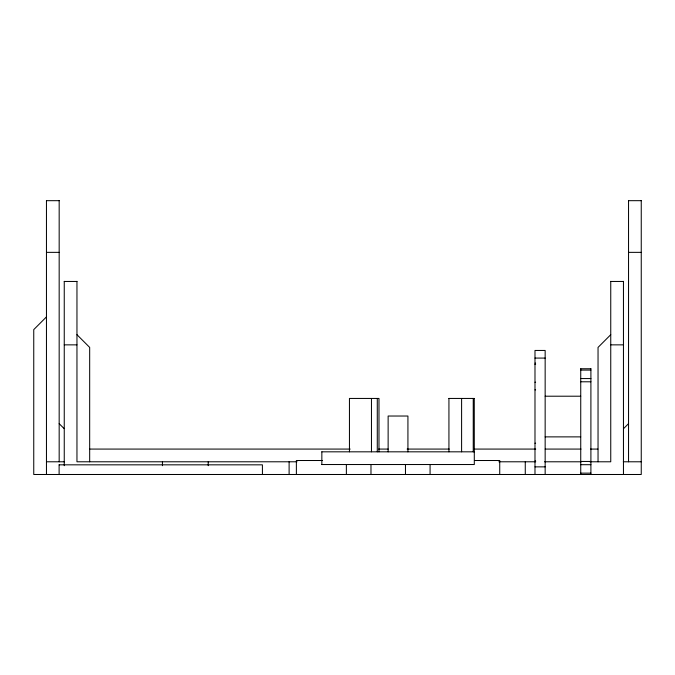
<?xml version="1.0" encoding="UTF-8"?>
<svg xmlns="http://www.w3.org/2000/svg" width="675" height="675" viewBox="0 0 675 675"><rect width="100%" height="100%" fill="white"/><g stroke="black" fill="none" stroke-linecap="round" stroke-linejoin="round"><path stroke-width="1.01" d="M46.457 316.896L33.75 329.611L33.75 474.491L641.25 474.491L641.25 200.509M610.748 334.69L598.042 347.406L598.042 461.784M623.599 428.6L628.543 423.655M46.457 200.678L59.172 200.678M628.543 200.678L641.25 200.678M46.457 252.357L59.172 252.357M628.543 252.357L641.25 252.357M64.252 281.458L76.958 281.458M610.748 281.458L623.455 281.458M64.252 344.858L76.958 344.858M610.748 344.858L623.455 344.858M534.988 358.079L545.155 358.079M534.988 363.158L535.621 363.158M534.988 364.433L535.621 364.433M580.736 368.752L590.903 368.752M580.736 370.094L590.903 370.094M580.736 378.557L590.903 378.557M580.736 381.788L590.903 381.788M534.988 382.227L535.621 382.227M534.988 389.855L535.621 389.855M545.155 396.208L580.736 396.208M448.892 398.444L474.188 398.444M545.155 436.877L580.736 436.877M534.988 443.23L535.621 443.23M89.8 449.077L350.182 449.077M378.641 449.077L388.133 449.077M407.101 449.077L449.272 449.077M474.576 449.077L535.714 449.077M545.206 449.077L581.04 449.077M590.532 449.077L597.907 449.077M321.798 451.82L474.306 451.82M322.448 460.51L296.376 460.51L296.376 474.491M474.888 460.51L499.728 460.51L499.728 474.491M534.988 461.025L535.621 461.025M580.736 461.455L590.903 461.455M46.457 461.784L64.412 461.784M297.051 461.784L76.958 461.784L76.958 281.357M498.817 461.784L535.714 461.784M544.624 461.784L581.335 461.784M589.899 461.784L610.748 461.784L610.748 281.357M623.295 461.784L641.25 461.784M321.798 464.527L474.306 464.527L474.263 398.444M580.736 464.695L590.903 464.695M59.113 464.83L262.406 464.83L262.432 474.491M534.988 466.864L545.155 466.864M580.736 473.15L590.903 473.15M76.958 334.69L89.674 347.406L89.674 461.784M59.172 423.655L64.108 428.6M628.543 200.509L628.543 461.784M623.455 281.357L623.455 474.491M590.903 368.778L590.903 474.474M580.736 368.778L580.736 474.474M545.155 474.491L545.155 350.452L534.988 350.452L534.988 474.491M525.268 461.784L525.268 474.491M473.243 398.444L473.243 451.82M461.599 398.444L461.599 451.82M448.934 398.444L448.934 451.82M430.076 464.527L430.076 474.491M407.928 451.862L407.928 416.028L388.133 416.028L388.133 451.862M405.464 464.527L405.464 474.491M378.979 451.82L378.979 398.444L349.448 398.444L349.448 451.82M377.283 398.444L377.283 451.82M371.461 398.444L371.461 451.82M370.98 464.527L370.98 474.491M346.368 464.527L346.368 474.491M321.848 451.82L321.848 464.527M289.111 461.784L289.111 474.491M208.221 461.784L208.221 465.691M162.439 461.784L162.439 465.691M64.252 281.357L64.252 465.691M59.172 200.509L59.172 461.784M59.113 464.83L59.113 474.491M46.457 200.509L46.457 474.491"/></g></svg>
